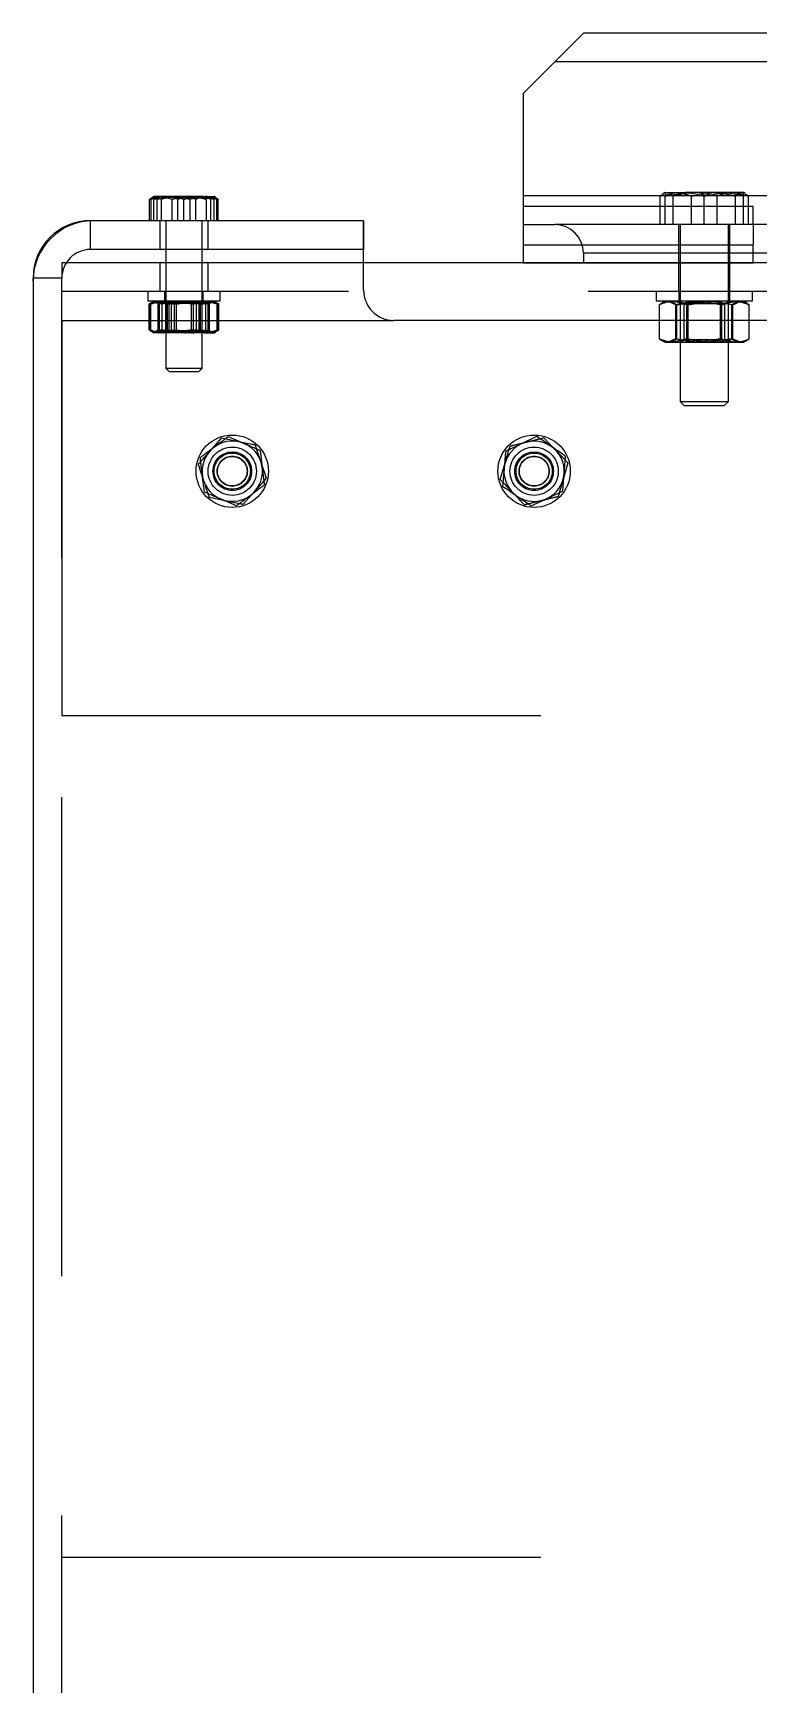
# Model space of a CAD drawing. Header units: metres. Extents: x 0 to 21025, y 0 to 14850.
# Drawn here: x 1870.8 to 1991, y 9100.5 to 9374.2 of the extents above; entities that cross this region are included whole.
import ezdxf

# ---------------------------------------------------------------- set-up
doc = ezdxf.new("R2010")
doc.units = ezdxf.units.M
doc.header["$LTSCALE"] = 25
doc.linetypes.add('HIDDEN2', pattern=[4.7625, 3.175, -1.5875])
doc.layers.add('SL4', color=4, linetype='Continuous')
doc.layers.add('ST1', color=7, linetype='HIDDEN2')

msp = doc.modelspace()

# ---------------------------------------------------------------- linework, layer by layer
at = {"layer": 'SL4'}
for p, q in [((1961.996, 9374.249), (1957.238, 9369.491)), ((2248.821, 9374.249), (1961.996, 9374.249)), ((1957.238, 9369.491), (1951.996, 9364.249)), ((2248.996, 9369.491), (1957.238, 9369.491)), ((1951.996, 9364.249), (1951.996, 9347.261)), ((1951.996, 9347.261), (1951.996, 9342.499)), ((1975.496, 9347.261), (1951.996, 9347.261)), ((1975.496, 9347.218), (1978.746, 9347.799)), ((1975.496, 9347.799), (1978.746, 9347.799)), ((1975.496, 9342.499), (1975.496, 9347.218)), ((1985.246, 9347.799), (1978.746, 9347.799)), ((1981.996, 9347.218), (1985.246, 9347.799)), ((1981.996, 9342.499), (1981.996, 9347.218)), ((1988.496, 9347.799), (1985.246, 9347.799)), ((2215.199, 9347.261), (1988.496, 9347.261)), ((1988.496, 9342.499), (1988.496, 9347.218)), ((1890.48, 9346.876), (1890.116, 9346.699)), ((1890.116, 9346.699), (1890.258, 9346.734)), ((1890.116, 9343.146), (1890.116, 9346.699)), ((1890.376, 9346.699), (1890.878, 9347.146)), ((1890.376, 9343.146), (1890.376, 9346.699)), ((1894.092, 9347.146), (1890.878, 9347.146)), ((1891.379, 9346.699), (1894.092, 9347.146)), ((1891.379, 9343.146), (1891.379, 9346.699)), ((1899.016, 9347.146), (1894.092, 9347.146)), ((1896.804, 9343.146), (1896.804, 9346.699)), ((1899.016, 9347.146), (1900.797, 9347.146)), ((1901.227, 9346.699), (1900.726, 9347.146)), ((1901.16, 9346.939), (1900.802, 9347.146)), ((1901.123, 9346.876), (1901.487, 9346.699)), ((1901.227, 9343.146), (1901.227, 9346.699)), ((1901.487, 9343.146), (1901.487, 9346.699)), ((1925.564, 9343.146), (1880.327, 9343.146)), ((1880.327, 9343.132), (1880.327, 9343.146)), ((1925.562, 9343.144), (1880.802, 9343.144)), ((1925.562, 9331.624), (1925.562, 9343.144)), ((1925.564, 9343.146), (1925.564, 9338.384)), ((1951.996, 9342.499), (1957.238, 9342.499)), ((1951.996, 9342.499), (1951.996, 9336.149)), ((2248.996, 9342.499), (1957.238, 9342.499)), ((1925.564, 9338.384), (1925.562, 9338.384)), ((1961.996, 9337.741), (1961.996, 9336.149)), ((2251.996, 9337.741), (1961.996, 9337.741)), ((1870.813, 9333.621), (1870.802, 9333.621)), ((2875.564, 9336.149), (1925.562, 9336.149)), ((1870.802, 9333.144), (1870.802, 9049.624)), ((2085.802, 9326.624), (1930.562, 9326.624)), ((1901.971, 9307.099), (1900.058, 9304.938)), ((1954.263, 9307.379), (1951.656, 9306.14)), ((1949.048, 9304.901), (1948.818, 9302.023)), ((1898.144, 9302.776), (1899.06, 9300.039)), ((1909.459, 9300.471), (1908.544, 9303.209)), ((1958.555, 9298.347), (1958.786, 9301.224)), ((1905.632, 9296.148), (1907.545, 9298.309)), ((1953.34, 9295.869), (1955.948, 9297.108))]:
    msp.add_line(p, q, dxfattribs=at)
for centre, radius, start, end in [((1880.327, 9333.621), 9.525, 90, 180), ((1880.802, 9333.144), 10, 90, 180), ((1957.238, 9337.741), 4.757, 0, 90), ((1930.562, 9331.624), 5, 180, 270), ((1903.802, 9301.624), 5, 78.48183, 138.48183), ((1903.802, 9301.624), 5, 18.48183, 78.48183), ((1953.802, 9301.624), 5, 115.41811, 175.41811), ((1953.802, 9301.624), 5, 55.41811, 115.41811), ((1903.802, 9301.624), 5, 138.48183, 198.48183), ((1953.802, 9301.624), 5, 355.41811, 55.41811), ((1903.802, 9301.624), 5, 318.48183, 18.48183), ((1953.802, 9301.624), 5, 175.41811, 235.41811), ((1953.802, 9301.624), 5, 295.41811, 355.41811), ((1903.802, 9301.624), 5, 198.48183, 258.48183), ((1903.802, 9301.624), 5, 258.48183, 318.48183), ((1953.802, 9301.624), 5, 235.41811, 295.41811)]:
    msp.add_arc(centre, radius, start, end, dxfattribs=at)
for points, knots in [([(1975.496, 9347.799), (1975.496, 9347.792), (1975.496, 9347.763), (1975.496, 9347.453), (1975.496, 9347.218)], [0, 0, 0, 0, 0.2418514, 1, 1, 1, 1]), ([(1978.746, 9347.799), (1978.823, 9347.798), (1979.92, 9347.79), (1980.996, 9347.493), (1981.996, 9347.218)], [0, 0, 0, 0, 0.0702148, 1, 1, 1, 1]), ([(1985.246, 9347.799), (1985.323, 9347.798), (1986.42, 9347.79), (1987.496, 9347.493), (1988.496, 9347.218)], [0, 0, 0, 0, 0.0702148, 1, 1, 1, 1]), ([(1988.496, 9347.218), (1988.496, 9347.453), (1988.496, 9347.763), (1988.496, 9347.792), (1988.496, 9347.799)], [0, 0, 0, 0, 0.7581486, 1, 1, 1, 1]), ([(1890.878, 9347.146), (1890.889, 9347.146), (1891.059, 9347.139), (1891.225, 9346.911), (1891.379, 9346.699)], [0, 0, 0, 0, 0.0702006, 1, 1, 1, 1]), ([(1894.092, 9347.146), (1894.156, 9347.146), (1895.072, 9347.139), (1895.97, 9346.911), (1896.804, 9346.699)], [0, 0, 0, 0, 0.07020058, 1, 1, 1, 1]), ([(1896.804, 9346.699), (1897.364, 9346.882), (1898.094, 9347.12), (1898.842, 9347.141), (1899.016, 9347.146)], [0, 0, 0, 0, 0.7681507, 1, 1, 1, 1]), ([(1899.016, 9347.146), (1899.606, 9347.09), (1900.355, 9347.018), (1901.075, 9346.755), (1901.227, 9346.699)], [0, 0, 0, 0, 0.7889992, 1, 1, 1, 1]), ([(1904.8, 9306.523), (1904.578, 9306.568), (1903.621, 9306.763), (1902.688, 9306.953), (1901.971, 9307.099)], [0, 0, 0, 0, 0.2318493, 1, 1, 1, 1]), ([(1907.629, 9305.946), (1907.434, 9305.986), (1906.513, 9306.174), (1905.556, 9306.369), (1904.8, 9306.523)], [0, 0, 0, 0, 0.2110008, 1, 1, 1, 1]), ([(1951.656, 9306.14), (1951.594, 9306.11), (1950.713, 9305.692), (1949.85, 9305.282), (1949.048, 9304.901)], [0, 0, 0, 0, 0.0702006, 1, 1, 1, 1]), ([(1956.64, 9305.74), (1956.453, 9305.869), (1955.649, 9306.423), (1954.865, 9306.964), (1954.263, 9307.379)], [0, 0, 0, 0, 0.2318493, 1, 1, 1, 1]), ([(1900.058, 9304.938), (1900.013, 9304.887), (1899.366, 9304.157), (1898.733, 9303.441), (1898.144, 9302.776)], [0, 0, 0, 0, 0.0702006, 1, 1, 1, 1]), ([(1908.544, 9303.209), (1908.522, 9303.273), (1908.213, 9304.198), (1907.91, 9305.104), (1907.629, 9305.946)], [0, 0, 0, 0, 0.07020058, 1, 1, 1, 1]), ([(1959.016, 9304.102), (1958.853, 9304.214), (1958.079, 9304.748), (1957.274, 9305.302), (1956.64, 9305.74)], [0, 0, 0, 0, 0.2110008, 1, 1, 1, 1]), ([(1958.786, 9301.224), (1958.791, 9301.292), (1958.869, 9302.264), (1958.945, 9303.216), (1959.016, 9304.102)], [0, 0, 0, 0, 0.0702006, 1, 1, 1, 1]), ([(1948.818, 9302.023), (1948.812, 9301.955), (1948.734, 9300.983), (1948.658, 9300.031), (1948.587, 9299.145)], [0, 0, 0, 0, 0.0702006, 1, 1, 1, 1]), ([(1899.06, 9300.039), (1899.081, 9299.974), (1899.39, 9299.049), (1899.693, 9298.143), (1899.975, 9297.301)], [0, 0, 0, 0, 0.07020058, 1, 1, 1, 1]), ([(1907.545, 9298.309), (1907.591, 9298.361), (1908.237, 9299.09), (1908.87, 9299.806), (1909.459, 9300.471)], [0, 0, 0, 0, 0.0702006, 1, 1, 1, 1]), ([(1948.587, 9299.145), (1949.189, 9298.73), (1949.973, 9298.19), (1950.777, 9297.636), (1950.964, 9297.507)], [0, 0, 0, 0, 0.76815073, 1, 1, 1, 1]), ([(1955.948, 9297.108), (1956.01, 9297.137), (1956.89, 9297.555), (1957.753, 9297.965), (1958.555, 9298.347)], [0, 0, 0, 0, 0.0702006, 1, 1, 1, 1]), ([(1899.975, 9297.301), (1900.691, 9297.155), (1901.624, 9296.965), (1902.581, 9296.769), (1902.803, 9296.724)], [0, 0, 0, 0, 0.7681507, 1, 1, 1, 1]), ([(1902.803, 9296.724), (1903.559, 9296.57), (1904.517, 9296.375), (1905.438, 9296.187), (1905.632, 9296.148)], [0, 0, 0, 0, 0.7889992, 1, 1, 1, 1]), ([(1950.964, 9297.507), (1951.599, 9297.069), (1952.403, 9296.515), (1953.177, 9295.981), (1953.34, 9295.869)], [0, 0, 0, 0, 0.7889992, 1, 1, 1, 1])]:
    msp.add_open_spline(points, degree=3, knots=knots, dxfattribs=at)
at = {"layer": 'ST1'}
for p, q in [((2251.996, 9369.491), (1957.238, 9369.491)), ((2251.996, 9347.261), (1951.996, 9347.261)), ((1974.699, 9347.218), (1977.286, 9347.799)), ((1975.229, 9347.577), (1974.699, 9347.218)), ((1974.699, 9342.499), (1974.699, 9347.218)), ((1975.496, 9347.799), (1975.219, 9347.639)), ((1988.496, 9347.261), (1975.496, 9347.261)), ((1976.823, 9342.499), (1976.823, 9347.218)), ((1979.872, 9347.218), (1983.52, 9347.799)), ((1979.872, 9342.499), (1979.872, 9347.218)), ((1984.12, 9347.218), (1980.472, 9347.799)), ((1984.12, 9342.499), (1984.12, 9347.218)), ((1989.292, 9347.218), (1986.706, 9347.799)), ((1987.168, 9342.499), (1987.168, 9347.218)), ((1988.773, 9347.639), (1988.496, 9347.799)), ((1989.292, 9342.499), (1989.292, 9347.218)), ((1890.258, 9346.734), (1891.971, 9347.146)), ((1890.802, 9347.146), (1890.443, 9346.939)), ((1890.802, 9346.699), (1893.302, 9347.146)), ((1890.878, 9347.146), (1890.802, 9347.146)), ((1890.802, 9343.146), (1890.802, 9346.699)), ((1892.091, 9346.699), (1891.103, 9347.146)), ((1892.091, 9343.146), (1892.091, 9346.699)), ((1893.827, 9343.146), (1893.827, 9346.699)), ((1894.799, 9343.146), (1894.799, 9346.699)), ((1895.802, 9343.146), (1895.802, 9346.699)), ((1900.224, 9346.699), (1897.512, 9347.146)), ((1897.776, 9343.146), (1897.776, 9346.699)), ((1899.513, 9343.146), (1899.513, 9346.699)), ((1901.487, 9346.699), (1899.632, 9347.146)), ((1900.224, 9343.146), (1900.224, 9346.699)), ((1900.802, 9347.146), (1900.726, 9347.146)), ((1900.802, 9343.146), (1900.802, 9346.699)), ((1990.096, 9345.499), (1951.996, 9345.499)), ((1990.096, 9342.499), (1990.096, 9345.499)), ((1880.327, 9338.384), (1880.327, 9343.146)), ((1880.327, 9338.384), (1880.327, 9343.132)), ((1891.802, 9343.146), (1891.802, 9338.384)), ((1892.802, 9343.146), (1892.802, 9318.701)), ((1898.802, 9318.701), (1898.802, 9343.146)), ((1899.802, 9338.384), (1899.802, 9343.146)), ((1977.746, 9342.499), (1977.746, 9336.149)), ((1977.996, 9342.499), (1977.996, 9313.189)), ((1985.996, 9313.189), (1985.996, 9342.499)), ((1986.246, 9336.149), (1986.246, 9342.499)), ((1990.096, 9342.499), (1990.096, 9339.149)), ((1951.996, 9339.149), (1990.096, 9339.149)), ((1990.096, 9336.179), (1990.096, 9339.149)), ((1990.096, 9336.149), (1990.096, 9339.149)), ((1925.562, 9338.384), (1880.327, 9338.384)), ((2248.996, 9337.741), (1961.996, 9337.741)), ((1870.802, 9333.144), (1870.802, 9333.621)), ((1875.564, 9333.621), (1870.802, 9333.621)), ((1875.564, 9333.621), (1870.813, 9333.621)), ((1925.562, 9336.149), (1875.564, 9336.149)), ((1875.564, 9336.149), (1875.564, 9333.621)), ((1875.564, 9049.146), (1875.564, 9333.621)), ((1891.802, 9336.149), (1891.802, 9331.386)), ((1899.802, 9331.386), (1899.802, 9336.149)), ((1951.996, 9336.179), (1990.096, 9336.179)), ((1977.746, 9336.149), (1977.746, 9331.386)), ((1986.246, 9331.386), (1986.246, 9336.149)), ((2875.564, 9331.386), (1875.564, 9331.386)), ((1889.802, 9331.386), (1889.802, 9329.786)), ((1892.602, 9331.386), (1892.602, 9329.786)), ((1899.002, 9329.786), (1899.002, 9331.386)), ((1901.802, 9329.786), (1901.802, 9331.386)), ((1973.996, 9331.386), (1973.996, 9329.786)), ((1977.796, 9331.386), (1977.796, 9329.786)), ((1986.196, 9329.786), (1986.196, 9331.386)), ((1989.996, 9329.786), (1989.996, 9331.386)), ((1901.244, 9329.786), (1889.802, 9329.786)), ((1890.031, 9325.033), (1890.031, 9329.339)), ((1890.409, 9329.559), (1890.043, 9329.348)), ((1890.443, 9329.499), (1890.099, 9329.339)), ((1890.099, 9325.033), (1890.099, 9329.339)), ((1890.608, 9329.585), (1890.207, 9329.339)), ((1890.207, 9325.033), (1890.207, 9329.339)), ((1890.679, 9329.633), (1890.293, 9329.339)), ((1890.293, 9325.033), (1890.293, 9329.339)), ((1890.57, 9329.652), (1890.409, 9329.559)), ((1890.644, 9329.695), (1890.57, 9329.652)), ((1890.802, 9329.786), (1890.644, 9329.695)), ((1890.873, 9329.633), (1891.545, 9329.786)), ((1891.55, 9329.339), (1890.921, 9329.786)), ((1892.171, 9329.339), (1891.135, 9329.786)), ((1892.773, 9329.339), (1891.402, 9329.786)), ((1891.55, 9325.033), (1891.55, 9329.339)), ((1891.769, 9325.033), (1891.769, 9329.339)), ((1892.171, 9325.033), (1892.171, 9329.339)), ((1892.773, 9325.033), (1892.773, 9329.339)), ((1892.802, 9329.786), (1893.302, 9329.436)), ((1893.06, 9329.339), (1895.945, 9329.786)), ((1893.06, 9325.033), (1893.06, 9329.339)), ((1897.493, 9329.436), (1893.302, 9329.436)), ((1893.302, 9329.436), (1893.302, 9324.962)), ((1893.729, 9329.339), (1896.58, 9329.786)), ((1893.729, 9325.033), (1893.729, 9329.339)), ((1894.24, 9329.339), (1897.037, 9329.786)), ((1894.24, 9325.033), (1894.24, 9329.339)), ((1897.058, 9329.339), (1894.304, 9329.786)), ((1894.545, 9329.339), (1897.299, 9329.786)), ((1894.545, 9325.033), (1894.545, 9329.339)), ((1897.363, 9329.339), (1894.566, 9329.786)), ((1897.874, 9329.339), (1895.023, 9329.786)), ((1898.544, 9329.339), (1895.658, 9329.786)), ((1897.058, 9325.033), (1897.058, 9329.339)), ((1897.363, 9325.033), (1897.363, 9329.339)), ((1898.302, 9329.436), (1897.493, 9329.436)), ((1897.874, 9325.033), (1897.874, 9329.339)), ((1898.302, 9329.436), (1898.802, 9329.786)), ((1898.302, 9324.962), (1898.302, 9329.436)), ((1898.544, 9325.033), (1898.544, 9329.339)), ((1898.831, 9329.339), (1900.202, 9329.786)), ((1898.831, 9325.033), (1898.831, 9329.339)), ((1899.432, 9329.339), (1900.468, 9329.786)), ((1899.432, 9325.033), (1899.432, 9329.339)), ((1899.835, 9329.339), (1900.615, 9329.786)), ((1899.835, 9325.033), (1899.835, 9329.339)), ((1900.054, 9325.033), (1900.054, 9329.339)), ((1900.959, 9329.695), (1900.802, 9329.786)), ((1900.924, 9329.633), (1901.31, 9329.339)), ((1901.034, 9329.652), (1900.959, 9329.695)), ((1900.995, 9329.585), (1901.396, 9329.339)), ((1901.195, 9329.559), (1901.034, 9329.652)), ((1901.16, 9329.499), (1901.505, 9329.339)), ((1901.494, 9329.387), (1901.195, 9329.559)), ((1901.802, 9329.786), (1901.244, 9329.786)), ((1901.31, 9325.033), (1901.31, 9329.339)), ((1901.396, 9325.033), (1901.396, 9329.339)), ((1901.484, 9329.37), (1901.573, 9329.339)), ((1901.505, 9325.033), (1901.505, 9329.339)), ((1901.573, 9325.033), (1901.573, 9329.339)), ((1989.996, 9329.786), (1973.996, 9329.786)), ((1974.554, 9323.567), (1974.554, 9329.206)), ((1974.582, 9323.567), (1974.582, 9329.206)), ((1975.496, 9329.786), (1974.959, 9329.476)), ((1977.276, 9329.206), (1975.929, 9329.786)), ((1976.101, 9329.627), (1976.941, 9329.786)), ((1979.121, 9329.206), (1976.837, 9329.786)), ((1977.276, 9323.567), (1977.276, 9329.206)), ((1977.429, 9329.206), (1981.15, 9329.786)), ((1977.429, 9323.567), (1977.429, 9329.206)), ((1977.996, 9329.786), (1978.596, 9329.366)), ((1985.136, 9329.366), (1978.596, 9329.366)), ((1978.596, 9329.366), (1978.596, 9323.432)), ((1979.121, 9323.567), (1979.121, 9329.206)), ((1979.301, 9329.206), (1983.008, 9329.786)), ((1979.301, 9323.567), (1979.301, 9329.206)), ((1984.69, 9329.206), (1980.983, 9329.786)), ((1986.562, 9329.206), (1982.842, 9329.786)), ((1984.69, 9323.567), (1984.69, 9329.206)), ((1984.871, 9329.206), (1987.154, 9329.786)), ((1984.871, 9323.567), (1984.871, 9329.206)), ((1985.396, 9329.366), (1985.136, 9329.366)), ((1985.396, 9329.366), (1985.996, 9329.786)), ((1985.396, 9323.432), (1985.396, 9329.366)), ((1986.562, 9323.567), (1986.562, 9329.206)), ((1986.715, 9329.206), (1988.062, 9329.786)), ((1986.715, 9323.567), (1986.715, 9329.206)), ((1987.05, 9329.786), (1987.396, 9329.761)), ((1989.032, 9329.476), (1988.496, 9329.786)), ((1989.216, 9329.266), (1989.41, 9329.206)), ((1989.41, 9323.567), (1989.41, 9329.206)), ((1989.437, 9323.567), (1989.437, 9329.206)), ((1875.564, 9326.624), (1875.564, 9261.149)), ((1875.564, 9326.624), (1930.562, 9326.624)), ((1890.119, 9325.002), (1890.031, 9325.033)), ((1890.11, 9324.986), (1890.409, 9324.813)), ((1890.409, 9324.813), (1890.57, 9324.72)), ((1890.57, 9324.72), (1890.644, 9324.677)), ((1890.644, 9324.677), (1890.802, 9324.586)), ((1890.921, 9324.586), (1890.802, 9324.586)), ((1891.55, 9325.033), (1890.921, 9324.586)), ((1894.304, 9324.586), (1890.921, 9324.586)), ((1892.171, 9325.033), (1891.135, 9324.586)), ((1892.773, 9325.033), (1891.402, 9324.586)), ((1893.302, 9324.962), (1892.802, 9324.611)), ((1892.802, 9324.611), (1897.831, 9324.611)), ((1892.802, 9324.611), (1892.802, 9324.586)), ((1893.06, 9325.033), (1895.945, 9324.586)), ((1893.302, 9324.962), (1898.302, 9324.962)), ((1893.729, 9325.033), (1896.58, 9324.586)), ((1894.24, 9325.033), (1897.037, 9324.586)), ((1897.058, 9325.033), (1894.304, 9324.586)), ((1899.184, 9324.586), (1894.304, 9324.586)), ((1894.545, 9325.033), (1897.299, 9324.586)), ((1897.363, 9325.033), (1894.566, 9324.586)), ((1897.874, 9325.033), (1895.023, 9324.586)), ((1898.544, 9325.033), (1895.658, 9324.586)), ((1897.831, 9324.611), (1898.802, 9324.611)), ((1898.802, 9324.611), (1898.302, 9324.962)), ((1898.802, 9324.586), (1898.802, 9324.611)), ((1898.831, 9325.033), (1900.202, 9324.586)), ((1899.184, 9324.586), (1900.802, 9324.586)), ((1899.432, 9325.033), (1900.468, 9324.586)), ((1899.835, 9325.033), (1900.615, 9324.586)), ((1900.682, 9324.586), (1900.726, 9324.589)), ((1900.802, 9324.586), (1900.959, 9324.677)), ((1900.924, 9324.739), (1901.31, 9325.033)), ((1900.959, 9324.677), (1901.034, 9324.72)), ((1901.034, 9324.72), (1901.195, 9324.813)), ((1901.195, 9324.813), (1901.559, 9325.023)), ((1974.959, 9323.296), (1975.496, 9322.986)), ((1975.496, 9322.986), (1976.837, 9322.986)), ((1977.276, 9323.567), (1975.929, 9322.986)), ((1976.101, 9323.145), (1976.941, 9322.986)), ((1979.121, 9323.567), (1976.837, 9322.986)), ((1976.837, 9322.986), (1982.842, 9322.986)), ((1977.429, 9323.567), (1981.15, 9322.986)), ((1978.596, 9323.432), (1977.996, 9323.011)), ((1977.996, 9323.011), (1985.691, 9323.011)), ((1977.996, 9323.011), (1977.996, 9322.986)), ((1978.596, 9323.432), (1985.396, 9323.432)), ((1979.301, 9323.567), (1983.008, 9322.986)), ((1984.69, 9323.567), (1980.983, 9322.986)), ((1986.562, 9323.567), (1982.842, 9322.986)), ((1982.842, 9322.986), (1988, 9322.986)), ((1984.871, 9323.567), (1987.154, 9322.986)), ((1985.996, 9323.011), (1985.396, 9323.432)), ((1985.691, 9323.011), (1985.996, 9323.011)), ((1985.996, 9322.986), (1985.996, 9323.011)), ((1986.715, 9323.567), (1988.062, 9322.986)), ((1987.05, 9322.986), (1987.396, 9323.011)), ((1988, 9322.986), (1988.496, 9322.986)), ((1988.496, 9322.986), (1989.032, 9323.296)), ((1989.216, 9323.506), (1989.41, 9323.567)), ((1892.802, 9318.701), (1898.802, 9318.701)), ((1892.802, 9318.701), (1893.356, 9318.146)), ((1893.356, 9318.146), (1898.247, 9318.146)), ((1898.247, 9318.146), (1898.802, 9318.701)), ((1977.996, 9313.189), (1985.996, 9313.189)), ((1977.996, 9313.189), (1978.686, 9312.499)), ((1978.686, 9312.499), (1985.305, 9312.499)), ((1985.305, 9312.499), (1985.996, 9313.189)), ((1903.114, 9307.356), (1905.768, 9306.22)), ((1955.415, 9307.167), (1957.412, 9305.083)), ((1908.422, 9305.085), (1908.766, 9302.219)), ((1899.181, 9298.162), (1898.837, 9301.028)), ((1948.194, 9300.249), (1949.001, 9303.021)), ((1959.409, 9302.998), (1958.602, 9300.226)), ((1952.188, 9296.08), (1950.191, 9298.165)), ((1904.489, 9295.891), (1901.835, 9297.027)), ((1875.564, 9261.149), (2085.807, 9261.149)), ((1875.564, 9121.619), (2085.807, 9121.619)), ((1875.564, 9056.144), (1875.564, 9121.619))]:
    msp.add_line(p, q, dxfattribs=at)
for centre, radius in [((1903.802, 9301.624), 6), ((1953.802, 9301.624), 6), ((1903.802, 9301.624), 4), ((1903.802, 9301.624), 3.2), ((1903.802, 9301.624), 3), ((1903.802, 9301.624), 2.5), ((1903.802, 9301.624), 2.445), ((1953.802, 9301.624), 4), ((1953.802, 9301.624), 3.2), ((1953.802, 9301.624), 3), ((1953.802, 9301.624), 2.5), ((1953.802, 9301.624), 2.446)]:
    msp.add_circle(centre, radius, dxfattribs=at)
msp.add_arc((1880.327, 9333.621), 4.763, 90, 180, dxfattribs=at)
for points, knots in [([(1976.823, 9347.218), (1976.746, 9347.295), (1976.4, 9347.636), (1976.041, 9347.728), (1975.761, 9347.799)], [0, 0, 0, 0, 0.2237133, 1, 1, 1, 1]), ([(1980.472, 9347.799), (1980.385, 9347.798), (1979.153, 9347.79), (1977.946, 9347.493), (1976.823, 9347.218)], [0, 0, 0, 0, 0.0702148, 1, 1, 1, 1]), ([(1977.286, 9347.799), (1977.347, 9347.798), (1978.22, 9347.79), (1979.076, 9347.493), (1979.872, 9347.218)], [0, 0, 0, 0, 0.0702148, 1, 1, 1, 1]), ([(1983.52, 9347.799), (1983.606, 9347.798), (1984.838, 9347.79), (1986.046, 9347.493), (1987.168, 9347.218)], [0, 0, 0, 0, 0.07021477, 1, 1, 1, 1]), ([(1986.706, 9347.799), (1986.645, 9347.798), (1985.771, 9347.79), (1984.915, 9347.493), (1984.12, 9347.218)], [0, 0, 0, 0, 0.0702148, 1, 1, 1, 1]), ([(1987.168, 9347.218), (1987.434, 9347.453), (1987.784, 9347.763), (1988.143, 9347.792), (1988.23, 9347.799)], [0, 0, 0, 0, 0.7581486, 1, 1, 1, 1]), ([(1988.764, 9347.564), (1988.863, 9347.534), (1989.043, 9347.479), (1989.215, 9347.299), (1989.292, 9347.218)], [0, 0, 0, 0, 0.5522363, 1, 1, 1, 1]), ([(1892.588, 9347.146), (1892.414, 9347.141), (1891.666, 9347.12), (1890.937, 9346.882), (1890.376, 9346.699)], [0, 0, 0, 0, 0.2318493, 1, 1, 1, 1]), ([(1891.103, 9347.146), (1891.08, 9347.146), (1890.869, 9347.144), (1890.663, 9347.002), (1890.48, 9346.876)], [0, 0, 0, 0, 0.1112783, 1, 1, 1, 1]), ([(1891.971, 9347.146), (1892.015, 9347.146), (1892.642, 9347.139), (1893.256, 9346.911), (1893.827, 9346.699)], [0, 0, 0, 0, 0.0702006, 1, 1, 1, 1]), ([(1894.933, 9347.146), (1894.71, 9347.141), (1893.748, 9347.12), (1892.811, 9346.882), (1892.091, 9346.699)], [0, 0, 0, 0, 0.2318493, 1, 1, 1, 1]), ([(1894.799, 9346.699), (1894.647, 9346.755), (1893.927, 9347.018), (1893.178, 9347.09), (1892.588, 9347.146)], [0, 0, 0, 0, 0.2110008, 1, 1, 1, 1]), ([(1893.302, 9347.146), (1893.361, 9347.146), (1894.205, 9347.139), (1895.032, 9346.911), (1895.802, 9346.699)], [0, 0, 0, 0, 0.0702006, 1, 1, 1, 1]), ([(1893.827, 9346.699), (1894.547, 9346.882), (1895.485, 9347.12), (1896.447, 9347.141), (1896.67, 9347.146)], [0, 0, 0, 0, 0.7681507, 1, 1, 1, 1]), ([(1897.512, 9347.146), (1897.447, 9347.146), (1896.531, 9347.139), (1895.634, 9346.911), (1894.799, 9346.699)], [0, 0, 0, 0, 0.0702006, 1, 1, 1, 1]), ([(1897.776, 9346.699), (1897.581, 9346.755), (1896.655, 9347.018), (1895.693, 9347.09), (1894.933, 9347.146)], [0, 0, 0, 0, 0.2110008, 1, 1, 1, 1]), ([(1895.802, 9346.699), (1896.435, 9346.882), (1897.26, 9347.12), (1898.106, 9347.141), (1898.302, 9347.146)], [0, 0, 0, 0, 0.7681507, 1, 1, 1, 1]), ([(1896.67, 9347.146), (1897.429, 9347.09), (1898.392, 9347.018), (1899.317, 9346.755), (1899.513, 9346.699)], [0, 0, 0, 0, 0.78899924, 1, 1, 1, 1]), ([(1899.632, 9347.146), (1899.588, 9347.146), (1898.961, 9347.139), (1898.347, 9346.911), (1897.776, 9346.699)], [0, 0, 0, 0, 0.0702006, 1, 1, 1, 1]), ([(1898.302, 9347.146), (1898.969, 9347.09), (1899.816, 9347.018), (1900.63, 9346.755), (1900.802, 9346.699)], [0, 0, 0, 0, 0.7889992, 1, 1, 1, 1]), ([(1891.402, 9329.786), (1891.369, 9329.786), (1890.906, 9329.779), (1890.452, 9329.551), (1890.031, 9329.339)], [0, 0, 0, 0, 0.0702006, 1, 1, 1, 1]), ([(1890.099, 9329.339), (1890.251, 9329.407), (1890.843, 9329.669), (1891.457, 9329.736), (1891.914, 9329.786)], [0, 0, 0, 0, 0.25755135, 1, 1, 1, 1]), ([(1890.207, 9329.339), (1890.377, 9329.407), (1891.034, 9329.669), (1891.717, 9329.736), (1892.224, 9329.786)], [0, 0, 0, 0, 0.2575513, 1, 1, 1, 1]), ([(1890.293, 9329.339), (1890.472, 9329.407), (1891.165, 9329.669), (1891.885, 9329.736), (1892.419, 9329.786)], [0, 0, 0, 0, 0.2575513, 1, 1, 1, 1]), ([(1891.545, 9329.786), (1891.683, 9329.779), (1892.195, 9329.755), (1892.695, 9329.515), (1893.06, 9329.339)], [0, 0, 0, 0, 0.2686336, 1, 1, 1, 1]), ([(1894.304, 9329.786), (1894.239, 9329.786), (1893.309, 9329.779), (1892.397, 9329.551), (1891.55, 9329.339)], [0, 0, 0, 0, 0.07020058, 1, 1, 1, 1]), ([(1894.566, 9329.786), (1894.5, 9329.786), (1893.555, 9329.779), (1892.629, 9329.551), (1891.769, 9329.339)], [0, 0, 0, 0, 0.0702006, 1, 1, 1, 1]), ([(1891.914, 9329.786), (1892.079, 9329.779), (1892.693, 9329.755), (1893.291, 9329.515), (1893.729, 9329.339)], [0, 0, 0, 0, 0.2686336, 1, 1, 1, 1]), ([(1895.023, 9329.786), (1894.955, 9329.786), (1893.992, 9329.779), (1893.049, 9329.551), (1892.171, 9329.339)], [0, 0, 0, 0, 0.0702006, 1, 1, 1, 1]), ([(1892.224, 9329.786), (1892.407, 9329.779), (1893.09, 9329.755), (1893.754, 9329.515), (1894.24, 9329.339)], [0, 0, 0, 0, 0.26863361, 1, 1, 1, 1]), ([(1892.419, 9329.786), (1892.613, 9329.779), (1893.332, 9329.755), (1894.033, 9329.515), (1894.545, 9329.339)], [0, 0, 0, 0, 0.2686336, 1, 1, 1, 1]), ([(1895.658, 9329.786), (1895.59, 9329.786), (1894.615, 9329.779), (1893.66, 9329.551), (1892.773, 9329.339)], [0, 0, 0, 0, 0.0702006, 1, 1, 1, 1]), ([(1895.945, 9329.786), (1896.014, 9329.786), (1896.988, 9329.779), (1897.943, 9329.551), (1898.831, 9329.339)], [0, 0, 0, 0, 0.0702006, 1, 1, 1, 1]), ([(1896.58, 9329.786), (1896.648, 9329.786), (1897.611, 9329.779), (1898.555, 9329.551), (1899.432, 9329.339)], [0, 0, 0, 0, 0.0702006, 1, 1, 1, 1]), ([(1897.037, 9329.786), (1897.104, 9329.786), (1898.048, 9329.779), (1898.974, 9329.551), (1899.835, 9329.339)], [0, 0, 0, 0, 0.0702006, 1, 1, 1, 1]), ([(1897.058, 9329.339), (1897.237, 9329.407), (1897.93, 9329.669), (1898.65, 9329.736), (1899.184, 9329.786)], [0, 0, 0, 0, 0.2575513, 1, 1, 1, 1]), ([(1897.299, 9329.786), (1897.365, 9329.786), (1898.295, 9329.779), (1899.206, 9329.551), (1900.054, 9329.339)], [0, 0, 0, 0, 0.07020058, 1, 1, 1, 1]), ([(1897.363, 9329.339), (1897.532, 9329.407), (1898.19, 9329.669), (1898.873, 9329.736), (1899.38, 9329.786)], [0, 0, 0, 0, 0.2575513, 1, 1, 1, 1]), ([(1897.874, 9329.339), (1898.027, 9329.407), (1898.618, 9329.669), (1899.233, 9329.736), (1899.69, 9329.786)], [0, 0, 0, 0, 0.2575513, 1, 1, 1, 1]), ([(1898.544, 9329.339), (1898.671, 9329.407), (1899.164, 9329.669), (1899.677, 9329.736), (1900.058, 9329.786)], [0, 0, 0, 0, 0.2575513, 1, 1, 1, 1]), ([(1899.184, 9329.786), (1899.377, 9329.779), (1900.097, 9329.755), (1900.798, 9329.515), (1901.31, 9329.339)], [0, 0, 0, 0, 0.26863361, 1, 1, 1, 1]), ([(1899.38, 9329.786), (1899.563, 9329.779), (1900.245, 9329.755), (1900.91, 9329.515), (1901.396, 9329.339)], [0, 0, 0, 0, 0.2686336, 1, 1, 1, 1]), ([(1899.69, 9329.786), (1899.855, 9329.779), (1900.469, 9329.755), (1901.067, 9329.515), (1901.505, 9329.339)], [0, 0, 0, 0, 0.2686336, 1, 1, 1, 1]), ([(1900.058, 9329.786), (1900.196, 9329.779), (1900.709, 9329.755), (1901.208, 9329.515), (1901.573, 9329.339)], [0, 0, 0, 0, 0.2686336, 1, 1, 1, 1]), ([(1976.837, 9329.786), (1976.783, 9329.785), (1976.012, 9329.777), (1975.257, 9329.481), (1974.554, 9329.206)], [0, 0, 0, 0, 0.0702148, 1, 1, 1, 1]), ([(1974.554, 9329.206), (1974.674, 9329.307), (1974.804, 9329.419), (1974.94, 9329.459), (1974.952, 9329.462)], [0, 0, 0, 0, 0.9148028, 1, 1, 1, 1]), ([(1975.929, 9329.786), (1975.897, 9329.786), (1975.594, 9329.782), (1975.296, 9329.587), (1975.03, 9329.412)], [0, 0, 0, 0, 0.1052839, 1, 1, 1, 1]), ([(1975.991, 9329.786), (1976.122, 9329.777), (1976.609, 9329.745), (1977.083, 9329.434), (1977.429, 9329.206)], [0, 0, 0, 0, 0.2686336, 1, 1, 1, 1]), ([(1976.941, 9329.786), (1977.156, 9329.777), (1977.955, 9329.745), (1978.732, 9329.434), (1979.301, 9329.206)], [0, 0, 0, 0, 0.26863361, 1, 1, 1, 1]), ([(1980.983, 9329.786), (1980.895, 9329.785), (1979.644, 9329.777), (1978.417, 9329.481), (1977.276, 9329.206)], [0, 0, 0, 0, 0.0702148, 1, 1, 1, 1]), ([(1982.842, 9329.786), (1982.753, 9329.785), (1981.497, 9329.777), (1980.266, 9329.481), (1979.121, 9329.206)], [0, 0, 0, 0, 0.0702148, 1, 1, 1, 1]), ([(1981.15, 9329.786), (1981.238, 9329.785), (1982.495, 9329.777), (1983.726, 9329.481), (1984.871, 9329.206)], [0, 0, 0, 0, 0.0702148, 1, 1, 1, 1]), ([(1983.008, 9329.786), (1983.096, 9329.785), (1984.348, 9329.777), (1985.575, 9329.481), (1986.715, 9329.206)], [0, 0, 0, 0, 0.0702148, 1, 1, 1, 1]), ([(1984.69, 9329.206), (1984.888, 9329.293), (1985.658, 9329.633), (1986.457, 9329.721), (1987.05, 9329.786)], [0, 0, 0, 0, 0.2575513, 1, 1, 1, 1]), ([(1986.562, 9329.206), (1986.683, 9329.293), (1987.152, 9329.633), (1987.639, 9329.721), (1988, 9329.786)], [0, 0, 0, 0, 0.2575513, 1, 1, 1, 1]), ([(1987.154, 9329.786), (1987.208, 9329.785), (1987.979, 9329.777), (1988.735, 9329.481), (1989.437, 9329.206)], [0, 0, 0, 0, 0.07021477, 1, 1, 1, 1]), ([(1988, 9329.786), (1988.131, 9329.777), (1988.617, 9329.745), (1989.091, 9329.434), (1989.437, 9329.206)], [0, 0, 0, 0, 0.2686336, 1, 1, 1, 1]), ([(1890.031, 9325.033), (1890.158, 9324.965), (1890.651, 9324.703), (1891.164, 9324.636), (1891.545, 9324.586)], [0, 0, 0, 0, 0.2575513, 1, 1, 1, 1]), ([(1891.135, 9324.586), (1891.11, 9324.587), (1890.76, 9324.593), (1890.417, 9324.821), (1890.099, 9325.033)], [0, 0, 0, 0, 0.07020058, 1, 1, 1, 1]), ([(1890.099, 9325.033), (1890.251, 9324.965), (1890.843, 9324.703), (1891.457, 9324.636), (1891.914, 9324.586)], [0, 0, 0, 0, 0.2575513, 1, 1, 1, 1]), ([(1890.988, 9324.586), (1890.969, 9324.587), (1890.706, 9324.593), (1890.447, 9324.821), (1890.207, 9325.033)], [0, 0, 0, 0, 0.0702006, 1, 1, 1, 1]), ([(1890.207, 9325.033), (1890.377, 9324.965), (1891.034, 9324.703), (1891.717, 9324.636), (1892.224, 9324.586)], [0, 0, 0, 0, 0.2575513, 1, 1, 1, 1]), ([(1890.921, 9324.586), (1890.907, 9324.587), (1890.694, 9324.593), (1890.487, 9324.821), (1890.293, 9325.033)], [0, 0, 0, 0, 0.0702006, 1, 1, 1, 1]), ([(1890.293, 9325.033), (1890.472, 9324.965), (1891.165, 9324.703), (1891.885, 9324.636), (1892.419, 9324.586)], [0, 0, 0, 0, 0.25755135, 1, 1, 1, 1]), ([(1891.545, 9324.586), (1891.683, 9324.593), (1892.195, 9324.617), (1892.695, 9324.857), (1893.06, 9325.033)], [0, 0, 0, 0, 0.2686336, 1, 1, 1, 1]), ([(1894.304, 9324.586), (1894.239, 9324.587), (1893.309, 9324.593), (1892.397, 9324.821), (1891.55, 9325.033)], [0, 0, 0, 0, 0.07020058, 1, 1, 1, 1]), ([(1894.566, 9324.586), (1894.5, 9324.587), (1893.555, 9324.593), (1892.629, 9324.821), (1891.769, 9325.033)], [0, 0, 0, 0, 0.0702006, 1, 1, 1, 1]), ([(1891.914, 9324.586), (1892.079, 9324.593), (1892.693, 9324.617), (1893.291, 9324.857), (1893.729, 9325.033)], [0, 0, 0, 0, 0.2686336, 1, 1, 1, 1]), ([(1895.023, 9324.586), (1894.955, 9324.587), (1893.992, 9324.593), (1893.049, 9324.821), (1892.171, 9325.033)], [0, 0, 0, 0, 0.0702006, 1, 1, 1, 1]), ([(1892.224, 9324.586), (1892.407, 9324.593), (1893.09, 9324.617), (1893.754, 9324.857), (1894.24, 9325.033)], [0, 0, 0, 0, 0.2686336, 1, 1, 1, 1]), ([(1892.419, 9324.586), (1892.613, 9324.593), (1893.332, 9324.617), (1894.033, 9324.857), (1894.545, 9325.033)], [0, 0, 0, 0, 0.2686336, 1, 1, 1, 1]), ([(1895.658, 9324.586), (1895.59, 9324.587), (1894.615, 9324.593), (1893.66, 9324.821), (1892.773, 9325.033)], [0, 0, 0, 0, 0.0702006, 1, 1, 1, 1]), ([(1895.945, 9324.586), (1896.014, 9324.587), (1896.988, 9324.593), (1897.943, 9324.821), (1898.831, 9325.033)], [0, 0, 0, 0, 0.07020058, 1, 1, 1, 1]), ([(1896.58, 9324.586), (1896.648, 9324.587), (1897.611, 9324.593), (1898.555, 9324.821), (1899.432, 9325.033)], [0, 0, 0, 0, 0.0702006, 1, 1, 1, 1]), ([(1897.037, 9324.586), (1897.104, 9324.587), (1898.048, 9324.593), (1898.974, 9324.821), (1899.835, 9325.033)], [0, 0, 0, 0, 0.0702006, 1, 1, 1, 1]), ([(1897.058, 9325.033), (1897.237, 9324.965), (1897.93, 9324.703), (1898.65, 9324.636), (1899.184, 9324.586)], [0, 0, 0, 0, 0.2575513, 1, 1, 1, 1]), ([(1897.299, 9324.586), (1897.365, 9324.587), (1898.295, 9324.593), (1899.206, 9324.821), (1900.054, 9325.033)], [0, 0, 0, 0, 0.07020058, 1, 1, 1, 1]), ([(1897.363, 9325.033), (1897.532, 9324.965), (1898.19, 9324.703), (1898.873, 9324.636), (1899.38, 9324.586)], [0, 0, 0, 0, 0.2575513, 1, 1, 1, 1]), ([(1897.874, 9325.033), (1898.027, 9324.965), (1898.618, 9324.703), (1899.233, 9324.636), (1899.69, 9324.586)], [0, 0, 0, 0, 0.2575513, 1, 1, 1, 1]), ([(1898.544, 9325.033), (1898.671, 9324.965), (1899.164, 9324.703), (1899.677, 9324.636), (1900.058, 9324.586)], [0, 0, 0, 0, 0.2575513, 1, 1, 1, 1]), ([(1899.184, 9324.586), (1899.377, 9324.593), (1900.097, 9324.617), (1900.798, 9324.857), (1901.31, 9325.033)], [0, 0, 0, 0, 0.2686336, 1, 1, 1, 1]), ([(1899.38, 9324.586), (1899.563, 9324.593), (1900.245, 9324.617), (1900.91, 9324.857), (1901.396, 9325.033)], [0, 0, 0, 0, 0.2686336, 1, 1, 1, 1]), ([(1899.69, 9324.586), (1899.855, 9324.593), (1900.469, 9324.617), (1901.067, 9324.857), (1901.505, 9325.033)], [0, 0, 0, 0, 0.2686336, 1, 1, 1, 1]), ([(1900.058, 9324.586), (1900.196, 9324.593), (1900.709, 9324.617), (1901.208, 9324.857), (1901.573, 9325.033)], [0, 0, 0, 0, 0.2686336, 1, 1, 1, 1]), ([(1900.202, 9324.586), (1900.234, 9324.584), (1900.291, 9324.58), (1900.346, 9324.603), (1900.369, 9324.613)], [0, 0, 0, 0, 0.5802665, 1, 1, 1, 1]), ([(1900.468, 9324.586), (1900.493, 9324.587), (1900.843, 9324.593), (1901.186, 9324.821), (1901.505, 9325.033)], [0, 0, 0, 0, 0.07020058, 1, 1, 1, 1]), ([(1900.615, 9324.586), (1900.634, 9324.587), (1900.897, 9324.593), (1901.156, 9324.821), (1901.396, 9325.033)], [0, 0, 0, 0, 0.07020058, 1, 1, 1, 1]), ([(1976.837, 9322.986), (1976.783, 9322.987), (1976.012, 9322.995), (1975.257, 9323.291), (1974.554, 9323.567)], [0, 0, 0, 0, 0.07021477, 1, 1, 1, 1]), ([(1974.554, 9323.567), (1974.675, 9323.479), (1975.143, 9323.139), (1975.63, 9323.051), (1975.991, 9322.986)], [0, 0, 0, 0, 0.2575513, 1, 1, 1, 1]), ([(1975.991, 9322.986), (1976.122, 9322.995), (1976.609, 9323.027), (1977.083, 9323.339), (1977.429, 9323.567)], [0, 0, 0, 0, 0.2686336, 1, 1, 1, 1]), ([(1976.941, 9322.986), (1977.156, 9322.995), (1977.955, 9323.027), (1978.732, 9323.339), (1979.301, 9323.567)], [0, 0, 0, 0, 0.2686336, 1, 1, 1, 1]), ([(1980.983, 9322.986), (1980.895, 9322.987), (1979.644, 9322.995), (1978.417, 9323.291), (1977.276, 9323.567)], [0, 0, 0, 0, 0.0702148, 1, 1, 1, 1]), ([(1982.842, 9322.986), (1982.753, 9322.987), (1981.497, 9322.995), (1980.266, 9323.291), (1979.121, 9323.567)], [0, 0, 0, 0, 0.0702148, 1, 1, 1, 1]), ([(1981.15, 9322.986), (1981.238, 9322.987), (1982.495, 9322.995), (1983.726, 9323.291), (1984.871, 9323.567)], [0, 0, 0, 0, 0.0702148, 1, 1, 1, 1]), ([(1983.008, 9322.986), (1983.096, 9322.987), (1984.348, 9322.995), (1985.575, 9323.291), (1986.715, 9323.567)], [0, 0, 0, 0, 0.0702148, 1, 1, 1, 1]), ([(1984.69, 9323.567), (1984.888, 9323.479), (1985.658, 9323.139), (1986.457, 9323.051), (1987.05, 9322.986)], [0, 0, 0, 0, 0.2575513, 1, 1, 1, 1]), ([(1986.562, 9323.567), (1986.683, 9323.479), (1987.152, 9323.139), (1987.639, 9323.051), (1988, 9322.986)], [0, 0, 0, 0, 0.2575513, 1, 1, 1, 1]), ([(1987.154, 9322.986), (1987.208, 9322.987), (1987.979, 9322.995), (1988.735, 9323.291), (1989.437, 9323.567)], [0, 0, 0, 0, 0.07021477, 1, 1, 1, 1]), ([(1988, 9322.986), (1988.131, 9322.995), (1988.617, 9323.027), (1989.091, 9323.339), (1989.437, 9323.567)], [0, 0, 0, 0, 0.2686336, 1, 1, 1, 1]), ([(1900.804, 9305.625), (1901.014, 9305.783), (1901.796, 9306.369), (1902.558, 9306.939), (1903.114, 9307.356)], [0, 0, 0, 0, 0.2686336, 1, 1, 1, 1]), ([(1905.768, 9306.22), (1905.831, 9306.194), (1906.728, 9305.81), (1907.606, 9305.434), (1908.422, 9305.085)], [0, 0, 0, 0, 0.0702006, 1, 1, 1, 1]), ([(1949.808, 9305.793), (1950.043, 9305.85), (1950.957, 9306.074), (1951.906, 9306.307), (1952.611, 9306.48)], [0, 0, 0, 0, 0.2575513, 1, 1, 1, 1]), ([(1952.611, 9306.48), (1952.866, 9306.542), (1953.815, 9306.775), (1954.739, 9307.001), (1955.415, 9307.167)], [0, 0, 0, 0, 0.2686336, 1, 1, 1, 1]), ([(1898.494, 9303.895), (1898.688, 9304.04), (1899.441, 9304.604), (1900.223, 9305.19), (1900.804, 9305.625)], [0, 0, 0, 0, 0.25755135, 1, 1, 1, 1]), ([(1898.837, 9301.028), (1898.829, 9301.096), (1898.713, 9302.064), (1898.599, 9303.013), (1898.494, 9303.895)], [0, 0, 0, 0, 0.0702006, 1, 1, 1, 1]), ([(1949.001, 9303.021), (1949.02, 9303.087), (1949.292, 9304.023), (1949.559, 9304.94), (1949.808, 9305.793)], [0, 0, 0, 0, 0.0702006, 1, 1, 1, 1]), ([(1957.412, 9305.083), (1957.459, 9305.033), (1958.134, 9304.329), (1958.795, 9303.639), (1959.409, 9302.998)], [0, 0, 0, 0, 0.07020058, 1, 1, 1, 1]), ([(1908.766, 9302.219), (1908.774, 9302.151), (1908.89, 9301.183), (1909.004, 9300.234), (1909.11, 9299.353)], [0, 0, 0, 0, 0.0702006, 1, 1, 1, 1]), ([(1901.835, 9297.027), (1901.772, 9297.054), (1900.876, 9297.437), (1899.997, 9297.813), (1899.181, 9298.162)], [0, 0, 0, 0, 0.0702006, 1, 1, 1, 1]), ([(1906.799, 9297.622), (1907.009, 9297.779), (1907.791, 9298.365), (1908.553, 9298.935), (1909.11, 9299.353)], [0, 0, 0, 0, 0.2686336, 1, 1, 1, 1]), ([(1950.191, 9298.165), (1950.144, 9298.214), (1949.469, 9298.918), (1948.809, 9299.608), (1948.194, 9300.249)], [0, 0, 0, 0, 0.0702006, 1, 1, 1, 1]), ([(1958.602, 9300.226), (1958.583, 9300.161), (1958.311, 9299.225), (1958.044, 9298.307), (1957.796, 9297.455)], [0, 0, 0, 0, 0.0702006, 1, 1, 1, 1]), ([(1904.489, 9295.891), (1904.683, 9296.036), (1905.436, 9296.601), (1906.218, 9297.187), (1906.799, 9297.622)], [0, 0, 0, 0, 0.2575513, 1, 1, 1, 1]), ([(1952.188, 9296.08), (1952.424, 9296.138), (1953.338, 9296.362), (1954.287, 9296.595), (1954.992, 9296.767)], [0, 0, 0, 0, 0.2575513, 1, 1, 1, 1]), ([(1954.992, 9296.767), (1955.247, 9296.83), (1956.196, 9297.062), (1957.12, 9297.289), (1957.796, 9297.455)], [0, 0, 0, 0, 0.2686336, 1, 1, 1, 1])]:
    msp.add_open_spline(points, degree=3, knots=knots, dxfattribs=at)

doc.saveas('drawing.dxf')
